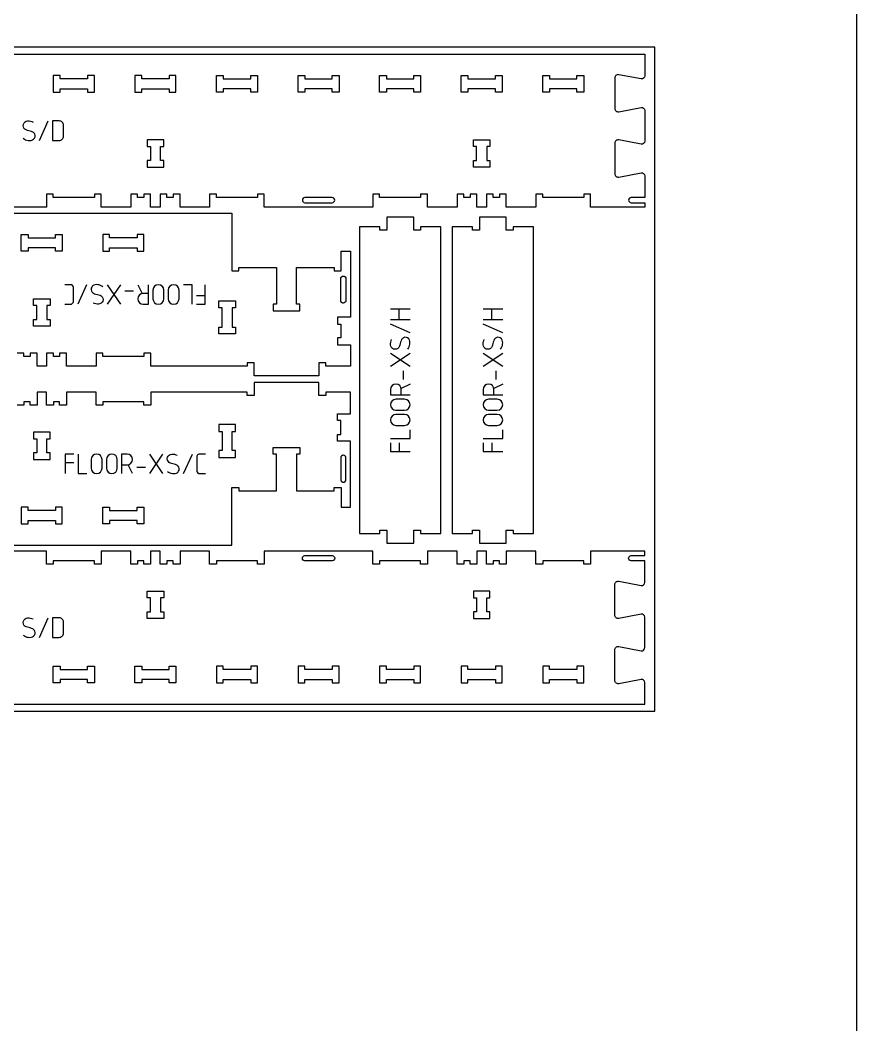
# Model space of a CAD drawing. Extents: x 0 to 12757, y 0 to 30003.
# Drawn here: x 1645 to 3183, y 8779 to 10626 of the extents above; entities that cross this region are included whole.
import ezdxf

# ---------------------------------------------------------------- set-up
doc = ezdxf.new("R2010")
doc.units = 0
for name, color, linetype in [('0_SHEET_SPRUCEPLY_2440X122', 1, 'CONTINUOUS'), ('1_ANYTOOL_1MMDEEP_LABELS_S', 2, 'CONTINUOUS'), ('3_ANYTOOL_CUTTHROUGH_INSID', 4, 'CONTINUOUS'), ('4_ANYTOOL_CUTTHROUGH_OUTSI', 5, 'CONTINUOUS'), ('DONOTCUT', 7, 'CONTINUOUS')]:
    doc.layers.add(name, color=color, linetype=linetype)

msp = doc.modelspace()

# ---------------------------------------------------------------- linework, layer by layer
at = {"layer": '0_SHEET_SPRUCEPLY_2440X122'}
msp.add_lwpolyline([(371.7, 10575.6), (371.7, 9355.6), (2811.7, 9355.6), (2811.7, 10575.6)], close=True, dxfattribs=at)
at = {"layer": '1_ANYTOOL_1MMDEEP_LABELS_S', "color": 2}
for points in [[(1650.4, 10408.3, 0.136555), (1659.6, 10404.4, 0.071716), (1664.8, 10404.5, 0.133522), (1669.4, 10406.6, 0.344001), (1671.4, 10416, 0.153745), (1668, 10419.7, 0.071568), (1663.2, 10421.6, -0.00912), (1658.1, 10422.9, -0.090615), (1653.5, 10425, -0.340346), (1650.7, 10434.4, -0.284273), (1658.4, 10440.3, -0.092596), (1663.4, 10439.8, -0.017533), (1668.4, 10438.3)], [(1726.9, 10103.3), (1736.9, 10103.3, 0.414214), (1742.9, 10109.3), (1742.9, 10133.3, 0.414214), (1736.9, 10139.3), (1726.9, 10139.3)], [(1796.9, 10135.3, 0.136555), (1787.7, 10139.2, 0.071716), (1782.5, 10139.1, 0.133522), (1777.9, 10137, 0.344001), (1775.9, 10127.6, 0.153745), (1779.3, 10123.8, 0.071568), (1784.1, 10122, -0.00912), (1789.2, 10120.7, -0.090615), (1793.8, 10118.6, -0.340346), (1796.6, 10109.2, -0.284273), (1788.9, 10103.3, -0.092596), (1783.9, 10103.8, -0.017533), (1778.9, 10105.3)], [(1880.9, 10123.3), (1870.9, 10123.3, 1), (1870.9, 10103.3), (1880.9, 10103.3), (1880.9, 10139.3)], [(2357.6, 10020.7, 0.136555), (2361.4, 10029.9, 0.071716), (2361.3, 10035.1, 0.133522), (2359.2, 10039.7, 0.344001), (2349.8, 10041.8, 0.153745), (2346.1, 10038.3, 0.071568), (2344.3, 10033.6, -0.00912), (2343, 10028.4, -0.090615), (2340.8, 10023.8, -0.340346), (2331.4, 10021, -0.284273), (2325.6, 10028.7, -0.092596), (2326, 10033.7, -0.017533), (2327.6, 10038.7)], [(2528, 10020.7, 0.136555), (2531.9, 10029.9, 0.071716), (2531.8, 10035.1, 0.133522), (2529.6, 10039.7, 0.344001), (2520.2, 10041.8, 0.153745), (2516.5, 10038.3, 0.071568), (2514.7, 10033.6, -0.00912), (2513.4, 10028.4, -0.090615), (2511.2, 10023.8, -0.340346), (2501.8, 10021, -0.284273), (2496, 10028.7, -0.092596), (2496.4, 10033.7, -0.017533), (2498, 10038.7)], [(2345.6, 9936.7), (2345.6, 9946.7, 1), (2325.6, 9946.7), (2325.6, 9936.7), (2361.6, 9936.7)], [(2516, 9936.7), (2516, 9946.7, 1), (2496, 9946.7), (2496, 9936.7), (2532, 9936.7)], [(1831.3, 9808), (1841.3, 9808, 1), (1841.3, 9828), (1831.3, 9828), (1831.3, 9792)], [(1915.3, 9796, 0.136555), (1924.5, 9792.1, 0.071716), (1929.7, 9792.2, 0.133522), (1934.3, 9794.3, 0.344001), (1936.3, 9803.7, 0.153745), (1932.9, 9807.5, 0.071568), (1928.1, 9809.3, -0.00912), (1923, 9810.6, -0.090615), (1918.4, 9812.7, -0.340346), (1915.6, 9822.1, -0.284273), (1923.3, 9828, -0.092596), (1928.3, 9827.5, -0.017533), (1933.3, 9826)], [(1985.3, 9828), (1975.3, 9828, 0.414214), (1969.3, 9822), (1969.3, 9798, 0.414214), (1975.3, 9792), (1985.3, 9792)], [(1650.4, 9495, 0.136555), (1659.6, 9491.1, 0.071716), (1664.8, 9491.2, 0.133522), (1669.4, 9493.3, 0.344001), (1671.4, 9502.7, 0.153745), (1668, 9506.5, 0.071568), (1663.2, 9508.3, -0.00912), (1658.1, 9509.6, -0.090615), (1653.5, 9511.7, -0.340346), (1650.7, 9521.1, -0.284273), (1658.4, 9527, -0.092596), (1663.4, 9526.5, -0.017533), (1668.4, 9525)]]:
    msp.add_lwpolyline(points, format="xyb", dxfattribs=at)
for points in [[(1680.4, 10404.3), (1696.4, 10440.3)], [(1766.9, 10139.3), (1750.9, 10103.3)], [(1828.9, 10139.3), (1804.9, 10103.3)], [(1804.9, 10139.3), (1828.9, 10103.3)], [(1852.9, 10127.3), (1836.9, 10127.3)], [(1860.9, 10139.3), (1869, 10123.1)], [(1960.9, 10103.3), (1960.9, 10139.3), (1944.9, 10139.3)], [(1968.9, 10103.3), (1984.9, 10103.3), (1984.9, 10139.3)], [(1968.9, 10119.3), (1984.9, 10119.3)], [(2325.6, 10094.7), (2361.6, 10094.7)], [(2341.6, 10074.7), (2341.6, 10094.7)], [(2496, 10094.7), (2532, 10094.7)], [(2512, 10074.7), (2512, 10094.7)], [(2361.6, 10074.7), (2325.6, 10074.7)], [(2361.6, 10050.7), (2325.6, 10066.7)], [(2532, 10074.7), (2496, 10074.7)], [(2532, 10050.7), (2496, 10066.7)], [(2361.6, 10012.7), (2325.6, 9988.7)], [(2361.6, 9988.7), (2325.6, 10012.7)], [(2532, 10012.7), (2496, 9988.7)], [(2532, 9988.7), (2496, 10012.7)], [(2349.6, 9964.7), (2349.6, 9980.7)], [(2520, 9964.7), (2520, 9980.7)], [(2361.6, 9956.7), (2345.4, 9948.6)], [(2532, 9956.7), (2515.8, 9948.6)], [(2325.6, 9856.7), (2361.6, 9856.7), (2361.6, 9872.7)], [(2496, 9856.7), (2532, 9856.7), (2532, 9872.7)], [(2325.6, 9848.7), (2325.6, 9832.7), (2361.6, 9832.7)], [(2341.6, 9848.7), (2341.6, 9832.7)], [(2496, 9848.7), (2496, 9832.7), (2532, 9832.7)], [(2512, 9848.7), (2512, 9832.7)], [(1743.3, 9828), (1727.3, 9828), (1727.3, 9792)], [(1751.3, 9828), (1751.3, 9792), (1767.3, 9792)], [(1883.3, 9792), (1907.3, 9828)], [(1907.3, 9792), (1883.3, 9828)], [(1945.3, 9792), (1961.3, 9828)], [(1743.3, 9812), (1727.3, 9812)], [(1851.3, 9792), (1843.2, 9808.2)], [(1859.3, 9804), (1875.3, 9804)], [(1680.4, 9491), (1696.4, 9527)]]:
    msp.add_lwpolyline(points, dxfattribs=at)
for points in [[(1716.4, 10440.3), (1704.4, 10440.3), (1704.4, 10404.3), (1716.4, 10404.3, 0.414214), (1724.4, 10412.3), (1724.4, 10432.3, 0.414214)], [(1908.9, 10129.3, 1), (1888.9, 10129.3), (1888.9, 10113.3, 1), (1908.9, 10113.3)], [(1936.9, 10129.3, 1), (1916.9, 10129.3), (1916.9, 10113.3, 1), (1936.9, 10113.3)], [(2351.6, 9908.7, 1), (2351.6, 9928.7), (2335.6, 9928.7, 1), (2335.6, 9908.7)], [(2522, 9908.7, 1), (2522, 9928.7), (2506, 9928.7, 1), (2506, 9908.7)], [(2351.6, 9880.7, 1), (2351.6, 9900.7), (2335.6, 9900.7, 1), (2335.6, 9880.7)], [(2522, 9880.7, 1), (2522, 9900.7), (2506, 9900.7, 1), (2506, 9880.7)], [(1775.3, 9802, 1), (1795.3, 9802), (1795.3, 9818, 1), (1775.3, 9818)], [(1803.3, 9802, 1), (1823.3, 9802), (1823.3, 9818, 1), (1803.3, 9818)], [(1716.4, 9527), (1704.4, 9527), (1704.4, 9491), (1716.4, 9491, 0.414214), (1724.4, 9499), (1724.4, 9519, 0.414214)]]:
    msp.add_lwpolyline(points, format="xyb", close=True, dxfattribs=at)
at = {"layer": '3_ANYTOOL_CUTTHROUGH_INSID', "color": 4}
for points in [[(1768.6, 10499), (1768.6, 10493), (1781.1, 10493), (1781.1, 10523.5), (1768.6, 10523.5), (1768.6, 10517.5), (1718.1, 10517.5), (1718.1, 10523.5), (1705.6, 10523.5), (1705.6, 10493), (1718.1, 10493), (1718.1, 10499)], [(1868.1, 10499), (1918.6, 10499), (1918.6, 10493), (1931.1, 10493), (1931.1, 10523.5), (1918.6, 10523.5), (1918.6, 10517.5), (1868.1, 10517.5), (1868.1, 10523.5), (1855.6, 10523.5), (1855.6, 10493), (1868.1, 10493)], [(2068.6, 10517.5), (2068.6, 10523.5), (2081.1, 10523.5), (2081.1, 10493), (2068.6, 10493), (2068.6, 10499), (2018.1, 10499), (2018.1, 10493), (2005.6, 10493), (2005.6, 10523.5), (2018.1, 10523.5), (2018.1, 10517.5)], [(2218.6, 10499), (2168.1, 10499), (2168.1, 10493), (2155.6, 10493), (2155.6, 10523.5), (2168.1, 10523.5), (2168.1, 10517.5), (2218.6, 10517.5), (2218.6, 10523.5), (2231.1, 10523.5), (2231.1, 10493), (2218.6, 10493)], [(2368.6, 10517.5), (2368.6, 10523.5), (2381.1, 10523.5), (2381.1, 10493), (2368.6, 10493), (2368.6, 10499), (2318.1, 10499), (2318.1, 10493), (2305.6, 10493), (2305.6, 10523.5), (2318.1, 10523.5), (2318.1, 10517.5)], [(2518.6, 10499), (2468.1, 10499), (2468.1, 10493), (2455.6, 10493), (2455.6, 10523.5), (2468.1, 10523.5), (2468.1, 10517.5), (2518.6, 10517.5), (2518.6, 10523.5), (2531.1, 10523.5), (2531.1, 10493), (2518.6, 10493)], [(2668.6, 10517.5), (2668.6, 10523.5), (2681.1, 10523.5), (2681.1, 10493), (2668.6, 10493), (2668.6, 10499), (2618.1, 10499), (2618.1, 10493), (2605.6, 10493), (2605.6, 10523.5), (2618.1, 10523.5), (2618.1, 10517.5)], [(1908.6, 10405.5), (1878.1, 10405.5), (1878.1, 10393), (1884.1, 10393), (1884.1, 10367.5), (1878.1, 10367.5), (1878.1, 10355), (1908.6, 10355), (1908.6, 10367.5), (1902.6, 10367.5), (1902.6, 10393), (1908.6, 10393)], [(2478.1, 10405.5), (2508.6, 10405.5), (2508.6, 10393), (2502.6, 10393), (2502.6, 10367.5), (2508.6, 10367.5), (2508.6, 10355), (2478.1, 10355), (2478.1, 10367.5), (2484.1, 10367.5), (2484.1, 10393), (2478.1, 10393)], [(1709.7, 10207), (1659.2, 10207), (1659.2, 10201), (1646.7, 10201), (1646.7, 10231.5), (1659.2, 10231.5), (1659.2, 10225.5), (1709.7, 10225.5), (1709.7, 10231.5), (1722.2, 10231.5), (1722.2, 10201), (1709.7, 10201)], [(1859.7, 10207), (1859.7, 10201), (1872.2, 10201), (1872.2, 10231.5), (1859.7, 10231.5), (1859.7, 10225.5), (1809.2, 10225.5), (1809.2, 10231.5), (1796.7, 10231.5), (1796.7, 10201), (1809.2, 10201), (1809.2, 10207)], [(1669.2, 10113.5), (1699.7, 10113.5), (1699.7, 10101), (1693.7, 10101), (1693.7, 10075.5), (1699.7, 10075.5), (1699.7, 10063), (1669.2, 10063), (1669.2, 10075.5), (1675.2, 10075.5), (1675.2, 10101), (1669.2, 10101)], [(2040.7, 10097), (2034.7, 10097), (2034.7, 10061.5), (2040.7, 10061.5), (2040.7, 10049), (2010.2, 10049), (2010.2, 10061.5), (2016.2, 10061.5), (2016.2, 10097), (2010.2, 10097), (2010.2, 10109.5), (2040.7, 10109.5)], [(2040.7, 9834.2), (2034.7, 9834.2), (2034.7, 9869.7), (2040.7, 9869.7), (2040.7, 9882.2), (2010.2, 9882.2), (2010.2, 9869.7), (2016.2, 9869.7), (2016.2, 9834.2), (2010.2, 9834.2), (2010.2, 9821.7), (2040.7, 9821.7)], [(1669.2, 9817.7), (1699.7, 9817.7), (1699.7, 9830.2), (1693.7, 9830.2), (1693.7, 9855.7), (1699.7, 9855.7), (1699.7, 9868.2), (1669.2, 9868.2), (1669.2, 9855.7), (1675.2, 9855.7), (1675.2, 9830.2), (1669.2, 9830.2)], [(1709.7, 9724.2), (1659.2, 9724.2), (1659.2, 9730.2), (1646.7, 9730.2), (1646.7, 9699.7), (1659.2, 9699.7), (1659.2, 9705.7), (1709.7, 9705.7), (1709.7, 9699.7), (1722.2, 9699.7), (1722.2, 9730.2), (1709.7, 9730.2)], [(1859.7, 9724.2), (1859.7, 9730.2), (1872.2, 9730.2), (1872.2, 9699.7), (1859.7, 9699.7), (1859.7, 9705.7), (1809.2, 9705.7), (1809.2, 9699.7), (1796.7, 9699.7), (1796.7, 9730.2), (1809.2, 9730.2), (1809.2, 9724.2)], [(1908.6, 9525.7), (1878.1, 9525.7), (1878.1, 9538.2), (1884.1, 9538.2), (1884.1, 9563.7), (1878.1, 9563.7), (1878.1, 9576.2), (1908.6, 9576.2), (1908.6, 9563.7), (1902.6, 9563.7), (1902.6, 9538.2), (1908.6, 9538.2)], [(2478.1, 9525.7), (2508.6, 9525.7), (2508.6, 9538.2), (2502.6, 9538.2), (2502.6, 9563.7), (2508.6, 9563.7), (2508.6, 9576.2), (2478.1, 9576.2), (2478.1, 9563.7), (2484.1, 9563.7), (2484.1, 9538.2), (2478.1, 9538.2)], [(1768.6, 9432.2), (1768.6, 9438.2), (1781.1, 9438.2), (1781.1, 9407.7), (1768.6, 9407.7), (1768.6, 9413.7), (1718.1, 9413.7), (1718.1, 9407.7), (1705.6, 9407.7), (1705.6, 9438.2), (1718.1, 9438.2), (1718.1, 9432.2)], [(1868.1, 9432.2), (1918.6, 9432.2), (1918.6, 9438.2), (1931.1, 9438.2), (1931.1, 9407.7), (1918.6, 9407.7), (1918.6, 9413.7), (1868.1, 9413.7), (1868.1, 9407.7), (1855.6, 9407.7), (1855.6, 9438.2), (1868.1, 9438.2)], [(2068.6, 9413.7), (2068.6, 9407.7), (2081.1, 9407.7), (2081.1, 9438.2), (2068.6, 9438.2), (2068.6, 9432.2), (2018.1, 9432.2), (2018.1, 9438.2), (2005.6, 9438.2), (2005.6, 9407.7), (2018.1, 9407.7), (2018.1, 9413.7)], [(2218.6, 9432.2), (2168.1, 9432.2), (2168.1, 9438.2), (2155.6, 9438.2), (2155.6, 9407.7), (2168.1, 9407.7), (2168.1, 9413.7), (2218.6, 9413.7), (2218.6, 9407.7), (2231.1, 9407.7), (2231.1, 9438.2), (2218.6, 9438.2)], [(2368.6, 9413.7), (2368.6, 9407.7), (2381.1, 9407.7), (2381.1, 9438.2), (2368.6, 9438.2), (2368.6, 9432.2), (2318.1, 9432.2), (2318.1, 9438.2), (2305.6, 9438.2), (2305.6, 9407.7), (2318.1, 9407.7), (2318.1, 9413.7)], [(2518.6, 9432.2), (2468.1, 9432.2), (2468.1, 9438.2), (2455.6, 9438.2), (2455.6, 9407.7), (2468.1, 9407.7), (2468.1, 9413.7), (2518.6, 9413.7), (2518.6, 9407.7), (2531.1, 9407.7), (2531.1, 9438.2), (2518.6, 9438.2)], [(2668.6, 9413.7), (2668.6, 9407.7), (2681.1, 9407.7), (2681.1, 9438.2), (2668.6, 9438.2), (2668.6, 9432.2), (2618.1, 9432.2), (2618.1, 9438.2), (2605.6, 9438.2), (2605.6, 9407.7), (2618.1, 9407.7), (2618.1, 9413.7)]]:
    msp.add_lwpolyline(points, close=True, dxfattribs=at)
for points in [[(2168.4, 10290), (2218.4, 10290, 1), (2218.4, 10299.5), (2168.4, 10299.5, 1)], [(2243.7, 10110.3, -0.414214), (2238.9, 10105.5), (2238.8, 10105.5), (2238.7, 10105.5), (2238.6, 10105.5), (2238.5, 10105.5), (2238.4, 10105.5), (2238.3, 10105.6), (2238.2, 10105.6), (2238.1, 10105.6), (2237.9, 10105.6), (2237.8, 10105.6), (2237.7, 10105.7), (2237.6, 10105.7), (2237.5, 10105.7), (2237.4, 10105.8), (2237.3, 10105.8), (2237.2, 10105.8), (2237.1, 10105.9), (2237, 10105.9), (2236.8, 10106), (2236.7, 10106), (2236.6, 10106.1), (2236.5, 10106.2), (2236.4, 10106.2), (2236.3, 10106.3), (2236.2, 10106.4), (2236.1, 10106.4), (2236, 10106.5), (2235.9, 10106.6), (2235.8, 10106.7), (2235.7, 10106.7), (2235.6, 10106.8), (2235.6, 10106.9), (2235.5, 10107), (2235.4, 10107.1), (2235.3, 10107.2), (2235.2, 10107.3), (2235.2, 10107.4), (2235.1, 10107.5), (2235, 10107.6), (2234.9, 10107.7), (2234.9, 10107.8), (2234.8, 10107.9), (2234.8, 10108), (2234.7, 10108.1), (2234.6, 10108.2), (2234.6, 10108.3), (2234.5, 10108.4), (2234.5, 10108.5), (2234.5, 10108.6), (2234.4, 10108.7), (2234.4, 10108.8), (2234.4, 10109), (2234.3, 10109.1), (2234.3, 10109.2), (2234.3, 10109.3), (2234.2, 10109.4), (2234.2, 10109.5), (2234.2, 10109.6), (2234.2, 10109.7), (2234.2, 10109.8), (2234.2, 10109.9), (2234.2, 10110.1), (2234.2, 10110.2), (2234.2, 10110.3), (2234.2, 10150.3), (2234.2, 10150.4), (2234.2, 10150.5), (2234.2, 10150.6), (2234.2, 10150.7), (2234.2, 10150.8), (2234.2, 10150.9), (2234.2, 10151), (2234.3, 10151.1), (2234.3, 10151.2), (2234.3, 10151.3), (2234.3, 10151.5), (2234.4, 10151.6), (2234.4, 10151.7), (2234.4, 10151.8), (2234.5, 10151.9), (2234.5, 10152), (2234.6, 10152.1), (2234.6, 10152.2), (2234.6, 10152.3), (2234.7, 10152.4), (2234.8, 10152.6), (2234.8, 10152.7), (2234.9, 10152.8), (2234.9, 10152.9), (2235, 10153), (2235.1, 10153.1), (2235.2, 10153.2), (2235.2, 10153.3), (2235.3, 10153.4), (2235.4, 10153.4), (2235.5, 10153.5), (2235.6, 10153.6), (2235.7, 10153.7), (2235.7, 10153.8), (2235.8, 10153.9), (2235.9, 10153.9), (2236, 10154), (2236.1, 10154.1), (2236.2, 10154.2), (2236.3, 10154.2), (2236.4, 10154.3), (2236.5, 10154.4), (2236.6, 10154.4), (2236.7, 10154.5), (2236.8, 10154.5), (2237, 10154.6), (2237.1, 10154.6), (2237.2, 10154.7), (2237.3, 10154.7), (2237.4, 10154.8), (2237.5, 10154.8), (2237.6, 10154.8), (2237.7, 10154.9), (2237.8, 10154.9), (2237.9, 10154.9), (2238.1, 10154.9), (2238.2, 10155), (2238.3, 10155), (2238.4, 10155), (2238.5, 10155), (2238.6, 10155), (2238.7, 10155), (2238.8, 10155), (2238.9, 10155, -0.414214), (2243.7, 10150.3)], [(2243.7, 9821, 0.414214), (2238.9, 9825.7), (2238.8, 9825.7), (2238.7, 9825.7), (2238.6, 9825.7), (2238.5, 9825.7), (2238.4, 9825.7), (2238.3, 9825.7), (2238.2, 9825.7), (2238.1, 9825.6), (2237.9, 9825.6), (2237.8, 9825.6), (2237.7, 9825.6), (2237.6, 9825.5), (2237.5, 9825.5), (2237.4, 9825.5), (2237.3, 9825.4), (2237.2, 9825.4), (2237.1, 9825.3), (2237, 9825.3), (2236.8, 9825.2), (2236.7, 9825.2), (2236.6, 9825.1), (2236.5, 9825.1), (2236.4, 9825), (2236.3, 9824.9), (2236.2, 9824.9), (2236.1, 9824.8), (2236, 9824.7), (2235.9, 9824.7), (2235.8, 9824.6), (2235.7, 9824.5), (2235.6, 9824.4), (2235.6, 9824.3), (2235.5, 9824.2), (2235.4, 9824.2), (2235.3, 9824.1), (2235.2, 9824), (2235.2, 9823.9), (2235.1, 9823.8), (2235, 9823.7), (2234.9, 9823.6), (2234.9, 9823.5), (2234.8, 9823.4), (2234.8, 9823.3), (2234.7, 9823.2), (2234.6, 9823), (2234.6, 9822.9), (2234.5, 9822.8), (2234.5, 9822.7), (2234.5, 9822.6), (2234.4, 9822.5), (2234.4, 9822.4), (2234.4, 9822.3), (2234.3, 9822.2), (2234.3, 9822.1), (2234.3, 9821.9), (2234.2, 9821.8), (2234.2, 9821.7), (2234.2, 9821.6), (2234.2, 9821.5), (2234.2, 9821.4), (2234.2, 9821.3), (2234.2, 9821.2), (2234.2, 9821.1), (2234.2, 9821), (2234.2, 9781), (2234.2, 9780.9), (2234.2, 9780.8), (2234.2, 9780.7), (2234.2, 9780.5), (2234.2, 9780.4), (2234.2, 9780.3), (2234.2, 9780.2), (2234.3, 9780.1), (2234.3, 9780), (2234.3, 9779.9), (2234.3, 9779.8), (2234.4, 9779.7), (2234.4, 9779.6), (2234.4, 9779.4), (2234.5, 9779.3), (2234.5, 9779.2), (2234.6, 9779.1), (2234.6, 9779), (2234.6, 9778.9), (2234.7, 9778.8), (2234.8, 9778.7), (2234.8, 9778.6), (2234.9, 9778.5), (2234.9, 9778.4), (2235, 9778.3), (2235.1, 9778.2), (2235.2, 9778.1), (2235.2, 9778), (2235.3, 9777.9), (2235.4, 9777.8), (2235.5, 9777.7), (2235.6, 9777.6), (2235.7, 9777.5), (2235.7, 9777.4), (2235.8, 9777.4), (2235.9, 9777.3), (2236, 9777.2), (2236.1, 9777.1), (2236.2, 9777.1), (2236.3, 9777), (2236.4, 9776.9), (2236.5, 9776.9), (2236.6, 9776.8), (2236.7, 9776.8), (2236.8, 9776.7), (2237, 9776.6), (2237.1, 9776.6), (2237.2, 9776.6), (2237.3, 9776.5), (2237.4, 9776.5), (2237.5, 9776.4), (2237.6, 9776.4), (2237.7, 9776.4), (2237.8, 9776.3), (2237.9, 9776.3), (2238.1, 9776.3), (2238.2, 9776.3), (2238.3, 9776.3), (2238.4, 9776.3), (2238.5, 9776.2), (2238.6, 9776.2), (2238.7, 9776.2), (2238.8, 9776.2), (2238.9, 9776.2, 0.414214), (2243.7, 9781)], [(2168.4, 9641.2), (2218.4, 9641.2, -1), (2218.4, 9631.7), (2168.4, 9631.7, -1)]]:
    msp.add_lwpolyline(points, format="xyb", close=True, dxfattribs=at)
at = {"layer": '4_ANYTOOL_CUTTHROUGH_OUTSI', "color": 5}
for points in [[(393.6, 10563), (2793.1, 10563), (2793.1, 10523.3), (2793.1, 10523.3, -0.220464), (2791.1, 10519, -0.220352), (2786.4, 10517.7), (2745.4, 10525.3), (2745.4, 10525.3), (2745.4, 10525.3, 0.463455), (2738.1, 10519.2), (2738.1, 10463.3, 0.463455), (2745.4, 10457.2), (2745.4, 10457.2), (2745.4, 10457.2), (2786.4, 10464.9), (2786.4, 10464.9, -0.220352), (2791.1, 10463.6, -0.220464), (2793.1, 10459.2), (2793.1, 10403.3, -0.220464), (2791.1, 10399, -0.220352), (2786.4, 10397.7), (2745.4, 10405.3), (2745.4, 10405.3), (2745.4, 10405.3, 0.463455), (2738.1, 10399.2), (2738.1, 10343.3, 0.463455), (2745.4, 10337.2), (2745.4, 10337.2), (2745.4, 10337.2), (2786.4, 10344.9), (2786.4, 10344.9, -0.220352), (2791.1, 10343.6, -0.220464), (2793.1, 10339.2), (2793.1, 10299.5), (2768.4, 10299.5), (2768.4, 10299.5, 1), (2768.4, 10290), (2793.1, 10290), (2793.1, 10281.5), (2693.6, 10281.5), (2693.6, 10305.5), (2681.1, 10305.5), (2681.1, 10299.5), (2605.6, 10299.5), (2605.6, 10305.5), (2593.1, 10305.5), (2593.1, 10281.5), (2538.6, 10281.5), (2538.6, 10305.5), (2526.1, 10305.5), (2526.1, 10299.5), (2514.6, 10299.5), (2514.6, 10305.5), (2502.1, 10305.5), (2502.1, 10281.5), (2484.6, 10281.5), (2484.6, 10305.5), (2472.1, 10305.5), (2472.1, 10299.5), (2460.6, 10299.5), (2460.6, 10305.5), (2448.1, 10305.5), (2448.1, 10281.5), (2393.6, 10281.5), (2393.6, 10305.5), (2381.1, 10305.5), (2381.1, 10299.5), (2305.6, 10299.5), (2305.6, 10305.5), (2293.1, 10305.5), (2293.1, 10281.5), (2093.6, 10281.5), (2093.6, 10305.5), (2081.1, 10305.5), (2081.1, 10299.5), (2005.6, 10299.5), (2005.6, 10305.5), (1993.1, 10305.5), (1993.1, 10281.5), (1938.6, 10281.5), (1938.6, 10305.5), (1926.1, 10305.5), (1926.1, 10299.5), (1914.6, 10299.5), (1914.6, 10305.5), (1902.1, 10305.5), (1902.1, 10281.5), (1884.6, 10281.5), (1884.6, 10305.5), (1872.1, 10305.5), (1872.1, 10299.5), (1860.6, 10299.5), (1860.6, 10305.5), (1848.1, 10305.5), (1848.1, 10281.5), (1793.6, 10281.5), (1793.6, 10305.5), (1781.1, 10305.5), (1781.1, 10299.5), (1705.6, 10299.5), (1705.6, 10305.5), (1693.1, 10305.5), (1693.1, 10281.5), (1493.6, 10281.5)], [(393.6, 9368.2), (2793.1, 9368.2), (2793.1, 9407.9), (2793.1, 9407.9, 0.220464), (2791.1, 9412.3, 0.220352), (2786.4, 9413.6), (2745.4, 9405.9), (2745.4, 9405.9), (2745.4, 9405.9, -0.463455), (2738.1, 9412.1), (2738.1, 9467.9, -0.463455), (2745.4, 9474.1), (2745.4, 9474.1), (2745.4, 9474.1), (2786.4, 9466.4), (2786.4, 9466.4, 0.220352), (2791.1, 9467.7, 0.220464), (2793.1, 9472.1), (2793.1, 9527.9, 0.220464), (2791.1, 9532.3, 0.220352), (2786.4, 9533.6), (2745.4, 9525.9), (2745.4, 9525.9), (2745.4, 9525.9, -0.463455), (2738.1, 9532.1), (2738.1, 9587.9, -0.463455), (2745.4, 9594.1), (2745.4, 9594.1), (2745.4, 9594.1), (2786.4, 9586.4), (2786.4, 9586.4, 0.220352), (2791.1, 9587.7, 0.220464), (2793.1, 9592.1), (2793.1, 9631.7), (2768.4, 9631.7), (2768.4, 9631.7, -1), (2768.4, 9641.2), (2793.1, 9641.2), (2793.1, 9649.7), (2693.6, 9649.7), (2693.6, 9625.7), (2681.1, 9625.7), (2681.1, 9631.7), (2605.6, 9631.7), (2605.6, 9625.7), (2593.1, 9625.7), (2593.1, 9649.7), (2538.6, 9649.7), (2538.6, 9625.7), (2526.1, 9625.7), (2526.1, 9631.7), (2514.6, 9631.7), (2514.6, 9625.7), (2502.1, 9625.7), (2502.1, 9649.7), (2484.6, 9649.7), (2484.6, 9625.7), (2472.1, 9625.7), (2472.1, 9631.7), (2460.6, 9631.7), (2460.6, 9625.7), (2448.1, 9625.7), (2448.1, 9649.7), (2393.6, 9649.7), (2393.6, 9625.7), (2381.1, 9625.7), (2381.1, 9631.7), (2305.6, 9631.7), (2305.6, 9625.7), (2293.1, 9625.7), (2293.1, 9649.7), (2093.6, 9649.7), (2093.6, 9625.7), (2081.1, 9625.7), (2081.1, 9631.7), (2005.6, 9631.7), (2005.6, 9625.7), (1993.1, 9625.7), (1993.1, 9649.7), (1938.6, 9649.7), (1938.6, 9625.7), (1926.1, 9625.7), (1926.1, 9631.7), (1914.6, 9631.7), (1914.6, 9625.7), (1902.1, 9625.7), (1902.1, 9649.7), (1884.6, 9649.7), (1884.6, 9625.7), (1872.1, 9625.7), (1872.1, 9631.7), (1860.6, 9631.7), (1860.6, 9625.7), (1848.1, 9625.7), (1848.1, 9649.7), (1793.6, 9649.7), (1793.6, 9625.7), (1781.1, 9625.7), (1781.1, 9631.7), (1705.6, 9631.7), (1705.6, 9625.7), (1693.1, 9625.7), (1693.1, 9649.7), (1493.6, 9649.7)]]:
    msp.add_lwpolyline(points, format="xyb", dxfattribs=at)
for points in [[(1384.7, 10271), (2034.2, 10271), (2034.2, 10165), (2046.7, 10165), (2046.7, 10171), (2116.2, 10171), (2116.2, 10103.5), (2110.2, 10103.5), (2110.2, 10091), (2158.7, 10091), (2158.7, 10103.5), (2152.7, 10103.5), (2152.7, 10171), (2222.2, 10171), (2222.2, 10165), (2234.7, 10165), (2234.7, 10201), (2252.2, 10201), (2252.2, 10079.5), (2252.2, 10079.5), (2228.2, 10079.5), (2228.2, 10067), (2234.2, 10067), (2234.2, 10041.5), (2228.2, 10041.5), (2228.2, 10029), (2252.2, 10029), (2252.2, 9989.5), (2206.7, 9989.5), (2206.7, 9995.5), (2194.2, 9995.5), (2194.2, 9971.5), (2074.7, 9971.5), (2074.7, 9995.5), (2062.2, 9995.5), (2062.2, 9989.5), (1884.7, 9989.5), (1884.7, 10013.5), (1872.2, 10013.5), (1872.2, 10007.5), (1796.7, 10007.5), (1796.7, 10013.5), (1784.2, 10013.5), (1784.2, 9989.5), (1729.7, 9989.5), (1729.7, 10013.5), (1717.2, 10013.5), (1717.2, 10007.5), (1705.7, 10007.5), (1705.7, 10013.5), (1693.2, 10013.5), (1693.2, 9989.5), (1675.7, 9989.5), (1675.7, 10013.5), (1663.2, 10013.5), (1663.2, 10007.5), (1651.7, 10007.5), (1651.7, 10013.5), (1639.2, 10013.5)], [(1384.7, 9660.2), (2034.2, 9660.2), (2034.2, 9766.2), (2046.7, 9766.2), (2046.7, 9760.2), (2116.2, 9760.2), (2116.2, 9827.7), (2110.2, 9827.7), (2110.2, 9840.2), (2158.7, 9840.2), (2158.7, 9827.7), (2152.7, 9827.7), (2152.7, 9760.2), (2222.2, 9760.2), (2222.2, 9766.2), (2234.7, 9766.2), (2234.7, 9730.2), (2252.2, 9730.2), (2252.2, 9851.7), (2252.2, 9851.7), (2228.2, 9851.7), (2228.2, 9864.2), (2234.2, 9864.2), (2234.2, 9889.7), (2228.2, 9889.7), (2228.2, 9902.2), (2252.2, 9902.2), (2252.2, 9941.7), (2206.7, 9941.7), (2206.7, 9935.7), (2194.2, 9935.7), (2194.2, 9959.7), (2074.7, 9959.7), (2074.7, 9935.7), (2062.2, 9935.7), (2062.2, 9941.7), (1884.7, 9941.7), (1884.7, 9917.7), (1872.2, 9917.7), (1872.2, 9923.7), (1796.7, 9923.7), (1796.7, 9917.7), (1784.2, 9917.7), (1784.2, 9941.7), (1729.7, 9941.7), (1729.7, 9917.7), (1717.2, 9917.7), (1717.2, 9923.7), (1705.7, 9923.7), (1705.7, 9917.7), (1693.2, 9917.7), (1693.2, 9941.7), (1675.7, 9941.7), (1675.7, 9917.7), (1663.2, 9917.7), (1663.2, 9923.7), (1651.7, 9923.7), (1651.7, 9917.7), (1639.2, 9917.7)]]:
    msp.add_lwpolyline(points, dxfattribs=at)
for points in [[(2380.8, 9681.9), (2418.3, 9681.9), (2418.3, 10245.4), (2380.8, 10245.4), (2380.8, 10239.4), (2368.3, 10239.4), (2368.3, 10263.4), (2318.8, 10263.4), (2318.8, 10239.4), (2306.3, 10239.4), (2306.3, 10245.4), (2268.8, 10245.4), (2268.8, 9681.9), (2306.3, 9681.9), (2306.3, 9687.9), (2318.8, 9687.9), (2318.8, 9663.9), (2368.3, 9663.9), (2368.3, 9687.9), (2380.8, 9687.9)], [(2551.2, 9681.9), (2588.7, 9681.9), (2588.7, 10245.4), (2551.2, 10245.4), (2551.2, 10239.4), (2538.7, 10239.4), (2538.7, 10263.4), (2489.2, 10263.4), (2489.2, 10239.4), (2476.7, 10239.4), (2476.7, 10245.4), (2439.2, 10245.4), (2439.2, 9681.9), (2476.7, 9681.9), (2476.7, 9687.9), (2489.2, 9687.9), (2489.2, 9663.9), (2538.7, 9663.9), (2538.7, 9687.9), (2551.2, 9687.9)]]:
    msp.add_lwpolyline(points, close=True, dxfattribs=at)
at = {"layer": 'DONOTCUT'}
msp.add_lwpolyline([(0, 0), (3183.4, 0), (3183.4, 13863.5), (0, 13863.5)], close=True, dxfattribs=at)

doc.saveas('drawing.dxf')
